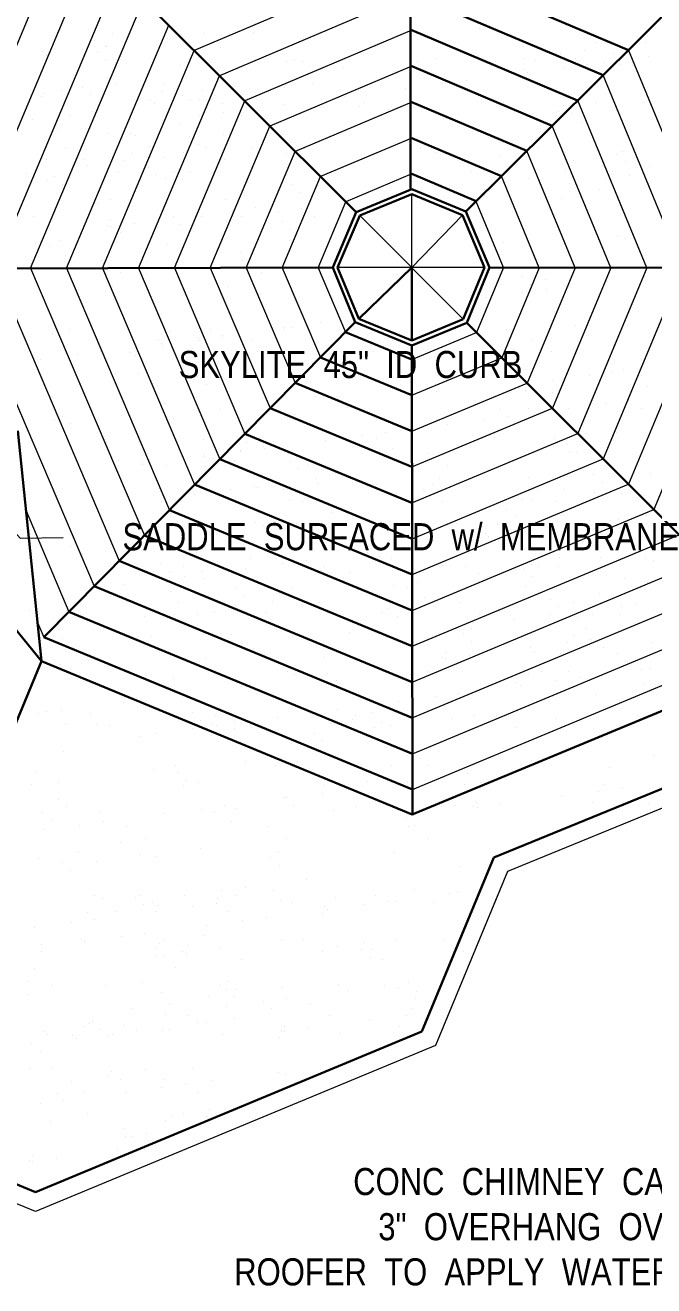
# Model space of a CAD drawing. Header units: inches. Extents: x 279 to 11006, y 233 to 7807.
# Drawn here: x 2462.4 to 2671.3, y 7112.1 to 7530.9 of the extents above; entities that cross this region are included whole.
import ezdxf

# ---------------------------------------------------------------- set-up
doc = ezdxf.new("R2010")
doc.units = ezdxf.units.IN
doc.header["$MEASUREMENT"] = 0
doc.linetypes.add('HIDDEN', pattern=[0.375, 0.25, -0.125])
for name, color, linetype, lineweight in [('GUTTER', 7, 'Continuous', 15), ('ROOF LINE', 7, 'Continuous', 30), ('ROOFLINE', 7, 'HIDDEN', 30)]:
    doc.layers.add(name, color=color, linetype=linetype, lineweight=lineweight)
doc.layers.add('ROOF_FRAMING_PLAN', color=3, linetype='Continuous')
doc.styles.add('ARCHENT', font='technical.ttf', dxfattribs={"height": 6})
doc.styles.add('ARCHENTLTD', font='technical.ttf', dxfattribs={"height": 0.1875})
doc.dimstyles.new('ARCHENTLTD', dxfattribs={"dimscale": 0.05, "dimtxt": 0.1875, "dimasz": 3, "dimexe": 9, "dimexo": 1, "dimgap": 2.5, "dimtad": 0, "dimdec": 1, "dimzin": 1, "dimdsep": 46, "dimlunit": 4, "dimtxsty": 'ARCHENTLTD', "dimblk": 'ARCHTICK', "dimcen": 6, "dimclrd": 256, "dimclre": 256, "dimclrt": 256, "dimaunit": 1, "dimadec": 0, "dimazin": 0, "dimtfac": 1, "dimtdec": 1, "dimtofl": 0, "dimtmove": 1, "dimatfit": 3, "dimldrblk": 'ARCHTICK', "dimfxl": 1, "dimfrac": 2, "dimtolj": 1, "dimtzin": 0, "dimlwd": 9, "dimlwe": 9, "dimarcsym": 0})

# ---------------------------------------------------------------- blocks, each defined once
blk = doc.blocks.new('_ArchTick')
at = {"color": 0, "linetype": 'ByBlock', "const_width": 0.15}
blk.add_lwpolyline([(-0.5, -0.5), (0.5, 0.5)], dxfattribs=at)

msp = doc.modelspace()

# ---------------------------------------------------------------- linework, layer by layer
at = {"layer": 'GUTTER'}
for p, q in [((2684.47, 7275.06), (2622.68, 7249.74)), ((2622.68, 7249.74), (2598.77, 7191.91)), ((2598.77, 7191.91), (2465.74, 7136.71)), ((2465.74, 7136.71), (2377.03, 7173.38))]:
    msp.add_line(p, q, dxfattribs=at)
at = {"layer": 'ROOF LINE', "color": 93}
for p, q in [((2590.42, 7476.61), (2590.41, 7632.03)), ((2572.36, 7468.8), (2462.35, 7578.55)), ((2590.81, 7553.18), (2662.82, 7522.66)), ((2608.83, 7468.97), (2696.52, 7556.17)), ((2590.81, 7541.23), (2654.4, 7514.28)), ((2590.81, 7529.28), (2645.97, 7505.91)), ((2590.81, 7517.34), (2637.55, 7497.53)), ((2590.81, 7505.39), (2629.12, 7489.15)), ((2590.81, 7493.44), (2620.7, 7480.78)), ((2590.81, 7481.5), (2612.27, 7472.4)), ((2564.57, 7450.36), (2416.37, 7450.06)), ((2740.35, 7450.15), (2616.69, 7450.37)), ((2572.06, 7432.23), (2468.51, 7327.6)), ((2609.12, 7432.08), (2719.51, 7321.78)), ((2590.82, 7419.86), (2568.82, 7428.96)), ((2590.81, 7424.48), (2591.06, 7268.43)), ((2590.84, 7407.95), (2560.46, 7420.51)), ((2590.86, 7396.04), (2552.1, 7412.07)), ((2590.86, 7396.04), (2552.1, 7412.07)), ((2590.88, 7384.13), (2543.74, 7403.62)), ((2590.9, 7372.22), (2535.38, 7395.17)), ((2590.92, 7360.31), (2527.03, 7386.73)), ((2590.94, 7348.4), (2518.67, 7378.28)), ((2590.95, 7336.49), (2510.31, 7369.83)), ((2590.97, 7324.57), (2501.95, 7361.39)), ((2590.99, 7312.66), (2493.59, 7352.94)), ((2591.01, 7300.75), (2485.23, 7344.49)), ((2591.03, 7288.84), (2476.87, 7336.04)), ((2591.05, 7276.93), (2468.51, 7327.6))]:
    msp.add_line(p, q, dxfattribs=at)
at = {"layer": 'ROOF LINE', "color": 93, "lineweight": 9}
for p, q in [((2428.32, 7450.09), (2476.48, 7564.46)), ((2440.26, 7450.11), (2484.88, 7556.07)), ((2590.81, 7553.18), (2518.5, 7522.53)), ((2452.21, 7450.13), (2493.29, 7547.69)), ((2590.81, 7541.23), (2526.91, 7514.15)), ((2464.15, 7450.16), (2501.69, 7539.3)), ((2476.1, 7450.18), (2510.1, 7530.92)), ((2590.81, 7529.28), (2535.31, 7505.76)), ((2692.75, 7450.24), (2662.87, 7522.7)), ((2488.04, 7450.2), (2518.5, 7522.53)), ((2590.81, 7517.34), (2543.71, 7497.38)), ((2499.99, 7450.23), (2526.91, 7514.15)), ((2680.84, 7450.26), (2654.43, 7514.31)), ((2511.94, 7450.25), (2535.31, 7505.76)), ((2590.81, 7505.39), (2552.12, 7488.99)), ((2668.94, 7450.28), (2645.99, 7505.92)), ((2523.88, 7450.27), (2543.71, 7497.38)), ((2590.81, 7493.44), (2560.52, 7480.61)), ((2657.03, 7450.3), (2637.55, 7497.53)), ((2535.83, 7450.3), (2552.12, 7488.99)), ((2645.12, 7450.32), (2629.11, 7489.14)), ((2590.81, 7481.5), (2568.93, 7472.22)), ((2547.77, 7450.32), (2560.52, 7480.61)), ((2633.22, 7450.34), (2620.67, 7480.75)), ((2559.72, 7450.35), (2568.93, 7472.22)), ((2621.31, 7450.36), (2612.24, 7472.36)), ((2440.26, 7450.11), (2485.23, 7344.49)), ((2452.21, 7450.13), (2493.59, 7352.94)), ((2464.15, 7450.16), (2501.95, 7361.39)), ((2476.1, 7450.18), (2510.31, 7369.83)), ((2488.04, 7450.2), (2518.67, 7378.28)), ((2499.99, 7450.23), (2527.03, 7386.73)), ((2511.94, 7450.25), (2535.38, 7395.17)), ((2523.88, 7450.27), (2543.74, 7403.62)), ((2535.83, 7450.3), (2552.1, 7412.07)), ((2547.77, 7450.32), (2560.46, 7420.51)), ((2559.72, 7450.35), (2568.82, 7428.96)), ((2621.31, 7450.36), (2612.35, 7428.85)), ((2633.22, 7450.34), (2620.77, 7420.44)), ((2645.12, 7450.32), (2629.18, 7412.03)), ((2657.03, 7450.3), (2637.6, 7403.63)), ((2668.94, 7450.28), (2646.01, 7395.22)), ((2680.84, 7450.26), (2654.43, 7386.81)), ((2692.75, 7450.24), (2662.84, 7378.4)), ((2704.66, 7450.22), (2671.25, 7369.99)), ((2590.82, 7419.86), (2612.35, 7428.85)), ((2590.84, 7407.95), (2620.77, 7420.44)), ((2590.86, 7396.04), (2629.18, 7412.03)), ((2590.88, 7384.13), (2637.6, 7403.63)), ((2590.9, 7372.22), (2646.01, 7395.22)), ((2590.92, 7360.31), (2654.43, 7386.81)), ((2590.94, 7348.4), (2662.84, 7378.4)), ((2462.62, 7369.52), (2476.87, 7336.04)), ((2590.95, 7336.49), (2671.25, 7369.99)), ((2590.97, 7324.57), (2679.67, 7361.59)), ((2590.99, 7312.66), (2688.08, 7353.18)), ((2591.01, 7300.75), (2696.5, 7344.77)), ((2591.03, 7288.84), (2704.91, 7336.36)), ((2466.42, 7332.5), (2468.51, 7327.6)), ((2591.05, 7276.93), (2713.33, 7327.95))]:
    msp.add_line(p, q, dxfattribs=at)
at = {"layer": 'ROOF LINE'}
for p, q in [((2572.36, 7468.8), (2590.81, 7476.43)), ((2573.59, 7467.68), (2590.81, 7474.81)), ((2590.81, 7476.43), (2608.83, 7468.97)), ((2590.81, 7474.81), (2607.68, 7467.83)), ((2564.57, 7450.36), (2572.41, 7468.75)), ((2608.82, 7468.97), (2616.69, 7450.37)), ((2566.2, 7450.36), (2573.59, 7467.68)), ((2607.68, 7467.83), (2615.06, 7450.37)), ((2572.06, 7432.23), (2564.58, 7450.36)), ((2573.21, 7433.39), (2566.2, 7450.36)), ((2615.06, 7450.37), (2607.97, 7433.23)), ((2616.69, 7450.37), (2609.12, 7432.08)), ((2590.81, 7424.48), (2572.07, 7432.24)), ((2590.81, 7426.11), (2573.21, 7433.39)), ((2607.97, 7433.23), (2590.81, 7426.11)), ((2609.12, 7432.08), (2590.81, 7424.48)), ((2467.75, 7319.61), (2459.89, 7396.09)), ((2419.16, 7379.19), (2467.75, 7319.61)), ((2590.94, 7268.63), (2719.42, 7321.91)), ((2416.8, 7196.42), (2467.75, 7319.61)), ((2590.94, 7268.67), (2467.75, 7319.61)), ((2685.88, 7282.12), (2618.09, 7254.35)), ((2618.09, 7254.35), (2594.18, 7196.5)), ((2594.18, 7196.5), (2465.74, 7143.21)), ((2465.74, 7143.21), (2377.02, 7179.88))]:
    msp.add_line(p, q, dxfattribs=at)
at = {"layer": 'ROOF LINE', "color": 4, "lineweight": 9}
for p, q in [((2590.87, 7450.37), (2590.86, 7474.81)), ((2607.68, 7467.83), (2590.87, 7450.37))]:
    msp.add_line(p, q, dxfattribs=at)
at = {"layer": 'ROOF LINE', "color": 5, "lineweight": 9}
for p, q in [((2607.97, 7433.23), (2573.59, 7467.68)), ((2615.06, 7450.37), (2566.2, 7450.37))]:
    msp.add_line(p, q, dxfattribs=at)
at = {"layer": 'ROOF LINE', "color": 5}
for p, q in [((2590.87, 7450.37), (2573.21, 7433.39)), ((2590.81, 7426.11), (2590.87, 7450.37))]:
    msp.add_line(p, q, dxfattribs=at)
at = {"layer": 'ROOFLINE', "color": 7, "linetype": 'Continuous', "lineweight": 25, "ltscale": 100}
for p, q in [((2491.49, 7528.33), (2491.49, 7528.33)), ((2521.94, 7528.26), (2521.94, 7528.26)), ((2538.2, 7528.42), (2538.2, 7528.42)), ((2613.19, 7529.9), (2613.19, 7529.9)), ((2472.1, 7525.31), (2472.1, 7525.31)), ((2481.56, 7522.94), (2481.56, 7522.94)), ((2485.4, 7525.95), (2485.4, 7525.95)), ((2488.89, 7523.78), (2488.89, 7523.78)), ((2489.37, 7523.97), (2489.37, 7523.97)), ((2509.74, 7526.65), (2509.74, 7526.65)), ((2512.62, 7526.77), (2512.62, 7526.77)), ((2527.26, 7523.6), (2527.26, 7523.6)), ((2652.2, 7525.03), (2652.2, 7525.03)), ((2668.59, 7525.17), (2668.59, 7525.17)), ((2468.21, 7522.33), (2468.21, 7522.33)), ((2469.36, 7521.33), (2469.36, 7521.33)), ((2486.33, 7521.98), (2486.33, 7521.98)), ((2489.09, 7519.45), (2489.09, 7519.45)), ((2549.11, 7518.94), (2549.11, 7518.94)), ((2551.89, 7519.67), (2551.89, 7519.67)), ((2554.38, 7518.89), (2554.38, 7518.89)), ((2565.33, 7519.26), (2565.33, 7519.26)), ((2592.75, 7518.7), (2592.75, 7518.7)), ((2598.6, 7519.75), (2598.6, 7519.75)), ((2628.21, 7519.85), (2628.21, 7519.85)), ((2632.02, 7519.21), (2632.02, 7519.21)), ((2640.4, 7521.46), (2640.4, 7521.46)), ((2645.32, 7519.84), (2645.32, 7519.84)), ((2648.21, 7522.48), (2648.21, 7522.48)), ((2654.68, 7518.53), (2654.68, 7518.53)), ((2657.78, 7521.51), (2657.78, 7521.51)), ((2669.66, 7520.54), (2669.66, 7520.54)), ((2513.87, 7517.42), (2513.87, 7517.42)), ((2568.1, 7516.73), (2568.1, 7516.73)), ((2617.39, 7517.39), (2617.39, 7517.39)), ((2619.32, 7516.45), (2619.32, 7516.45)), ((2628.12, 7516.22), (2628.12, 7516.22)), ((2629.28, 7515.23), (2629.28, 7515.23)), ((2641.47, 7516.83), (2641.47, 7516.83)), ((2649.28, 7517.86), (2649.28, 7517.86)), ((2659.84, 7517.92), (2659.84, 7517.92)), ((2664.1, 7517.48), (2664.1, 7517.48)), ((2481.26, 7510.37), (2481.26, 7510.37)), ((2492.39, 7511.25), (2492.39, 7511.25)), ((2508.17, 7511.44), (2508.17, 7511.44)), ((2548.43, 7510.22), (2548.43, 7510.22)), ((2557.75, 7511.7), (2557.75, 7511.7)), ((2601.1, 7511.52), (2601.1, 7511.52)), ((2608.9, 7512.54), (2608.9, 7512.54)), ((2467.79, 7507.33), (2467.79, 7507.33)), ((2468.66, 7508.26), (2468.66, 7508.26)), ((2474.51, 7509.31), (2474.51, 7509.31)), ((2484.02, 7507.83), (2484.02, 7507.83)), ((2507.92, 7508.76), (2507.92, 7508.76)), ((2514.5, 7507.41), (2514.5, 7507.41)), ((2517.38, 7506.39), (2517.38, 7506.39)), ((2520.24, 7506.1), (2520.24, 7506.1)), ((2521.22, 7509.39), (2521.22, 7509.39)), ((2525.18, 7507.41), (2525.18, 7507.41)), ((2545.56, 7510.1), (2545.56, 7510.1)), ((2560.72, 7506.2), (2560.72, 7506.2)), ((2568.53, 7507.23), (2568.53, 7507.23)), ((2588.9, 7509.91), (2588.9, 7509.91)), ((2484.81, 7502.1), (2484.81, 7502.1)), ((2504.02, 7505.77), (2504.02, 7505.77)), ((2505.18, 7504.78), (2505.18, 7504.78)), ((2523.01, 7503.56), (2523.01, 7503.56)), ((2527.95, 7505.07), (2527.95, 7505.07)), ((2528.15, 7501.91), (2528.15, 7501.91)), ((2534.15, 7503.36), (2534.15, 7503.36)), ((2548.53, 7504.59), (2548.53, 7504.59)), ((2573.42, 7503.86), (2573.42, 7503.86)), ((2574.66, 7505.16), (2574.66, 7505.16)), ((2583.03, 7503.05), (2583.03, 7503.05)), ((2613.93, 7505.32), (2613.93, 7505.32)), ((2621.38, 7505.25), (2621.38, 7505.25)), ((2639.61, 7502.39), (2639.61, 7502.39)), ((2641.17, 7504.26), (2641.17, 7504.26)), ((2652.3, 7505.14), (2652.3, 7505.14)), ((2668.09, 7505.33), (2668.09, 7505.33)), ((2464.8, 7499.46), (2464.8, 7499.46)), ((2477, 7501.07), (2477, 7501.07)), ((2508.15, 7499.28), (2508.15, 7499.28)), ((2513.56, 7497.87), (2513.56, 7497.87)), ((2520.34, 7500.88), (2520.34, 7500.88)), ((2534.28, 7501.05), (2534.28, 7501.05)), ((2580.99, 7501.13), (2580.99, 7501.13)), ((2627.7, 7501.22), (2627.7, 7501.22)), ((2628.88, 7500.62), (2628.88, 7500.62)), ((2643.94, 7501.73), (2643.94, 7501.73)), ((2647.12, 7498.45), (2647.12, 7498.45)), ((2473.05, 7496.41), (2473.05, 7496.41)), ((2489.83, 7494.88), (2489.83, 7494.88)), ((2497.28, 7494.8), (2497.28, 7494.8)), ((2498.95, 7494.15), (2498.95, 7494.15)), ((2517.07, 7493.81), (2517.07, 7493.81)), ((2528.2, 7494.7), (2528.2, 7494.7)), ((2543.99, 7494.89), (2543.99, 7494.89)), ((2475.66, 7490.3), (2475.66, 7490.3)), ((2503.6, 7490.77), (2503.6, 7490.77)), ((2519.84, 7491.28), (2519.84, 7491.28)), ((2522.38, 7490.39), (2522.38, 7490.39)), ((2537.94, 7489.88), (2537.94, 7489.88)), ((2550.32, 7490.86), (2550.32, 7490.86)), ((2555.33, 7489.98), (2555.33, 7489.98)), ((2593.7, 7489.8), (2593.7, 7489.8)), ((2596.08, 7491.09), (2596.08, 7491.09)), ((2632.96, 7490.3), (2632.96, 7490.3)), ((2469.38, 7486.44), (2469.38, 7486.44)), ((2481.99, 7486.27), (2481.99, 7486.27)), ((2495.39, 7485.92), (2495.39, 7485.92)), ((2497.52, 7488.39), (2497.52, 7488.39)), ((2503.2, 7486.95), (2503.2, 7486.95)), ((2508.64, 7486.94), (2508.64, 7486.94)), ((2514.82, 7488.52), (2514.82, 7488.52)), ((2528.7, 7486.36), (2528.7, 7486.36)), ((2549.16, 7488.4), (2549.16, 7488.4)), ((2598.84, 7488.56), (2598.84, 7488.56)), ((2620.27, 7487.55), (2620.27, 7487.55)), ((2641.93, 7488.66), (2641.93, 7488.66)), ((2644.7, 7486.13), (2644.7, 7486.13)), ((2658.87, 7488.05), (2658.87, 7488.05)), ((2660.78, 7489.01), (2660.78, 7489.01)), ((2662.04, 7485.47), (2662.04, 7485.47)), ((2462.82, 7481.64), (2462.82, 7481.64)), ((2483.2, 7484.32), (2483.2, 7484.32)), ((2493.33, 7482.35), (2493.33, 7482.35)), ((2503.29, 7483.7), (2503.29, 7483.7)), ((2506.05, 7481.17), (2506.05, 7481.17)), ((2512, 7482.2), (2512, 7482.2)), ((2517.3, 7482.02), (2517.3, 7482.02)), ((2549.38, 7481.32), (2549.38, 7481.32)), ((2564.01, 7482.11), (2564.01, 7482.11)), ((2610.72, 7482.19), (2610.72, 7482.19)), ((2623.18, 7483.86), (2623.18, 7483.86)), ((2642.04, 7482.83), (2642.04, 7482.83)), ((2654.23, 7484.44), (2654.23, 7484.44)), ((2657.43, 7482.28), (2657.43, 7482.28)), ((2663.11, 7480.84), (2663.11, 7480.84)), ((2669.89, 7483.95), (2669.89, 7483.95)), ((2469.6, 7479.35), (2469.6, 7479.35)), ((2471.98, 7480.65), (2471.98, 7480.65)), ((2474.75, 7478.11), (2474.75, 7478.11)), ((2508.87, 7479.86), (2508.87, 7479.86)), ((2514.77, 7479.66), (2514.77, 7479.66)), ((2534.77, 7477.6), (2534.77, 7477.6)), ((2550.99, 7477.93), (2550.99, 7477.93)), ((2621.67, 7480.15), (2621.67, 7480.15)), ((2629.51, 7479.83), (2629.51, 7479.83)), ((2643.11, 7478.21), (2643.11, 7478.21)), ((2655.3, 7479.82), (2655.3, 7479.82)), ((2490.56, 7473.06), (2490.56, 7473.06)), ((2528.93, 7472.88), (2528.93, 7472.88)), ((2535.1, 7474.46), (2535.1, 7474.46)), ((2553.75, 7475.39), (2553.75, 7475.39)), ((2574.36, 7474.96), (2574.36, 7474.96)), ((2613.77, 7474.88), (2613.77, 7474.88)), ((2614.88, 7476.42), (2614.88, 7476.42)), ((2614.93, 7474.5), (2614.93, 7474.5)), ((2622.74, 7475.53), (2622.74, 7475.53)), ((2640.55, 7473.49), (2640.55, 7473.49)), ((2653.25, 7476.24), (2653.25, 7476.24)), ((2659.63, 7472.45), (2659.63, 7472.45)), ((2486.62, 7471.75), (2486.62, 7471.75)), ((2531.21, 7469.37), (2531.21, 7469.37)), ((2533.34, 7471.83), (2533.34, 7471.83)), ((2539.01, 7470.4), (2539.01, 7470.4)), ((2546.54, 7469.1), (2546.54, 7469.1)), ((2554.34, 7470.13), (2554.34, 7470.13)), ((2465.01, 7467.25), (2465.01, 7467.25)), ((2489.68, 7464.43), (2489.68, 7464.43)), ((2490.78, 7465.98), (2490.78, 7465.98)), ((2498.64, 7465.08), (2498.64, 7465.08)), ((2511.72, 7467.33), (2511.72, 7467.33)), ((2513.97, 7464.81), (2513.97, 7464.81)), ((2519.01, 7467.76), (2519.01, 7467.76)), ((2520.98, 7467.49), (2520.98, 7467.49)), ((2529.15, 7465.79), (2529.15, 7465.79)), ((2534.34, 7467.49), (2534.34, 7467.49)), ((2547.82, 7465.64), (2547.82, 7465.64)), ((2558.43, 7467.42), (2558.43, 7467.42)), ((2490.83, 7464.05), (2490.83, 7464.05)), ((2493.97, 7462.18), (2493.97, 7462.18)), ((2506.16, 7463.78), (2506.16, 7463.78)), ((2550.58, 7463.11), (2550.58, 7463.11)), ((2659.24, 7460.89), (2659.24, 7460.89)), ((2661.73, 7460.11), (2661.73, 7460.11)), ((2465.78, 7458.46), (2465.78, 7458.46)), ((2470.33, 7457.54), (2470.33, 7457.54)), ((2473.59, 7459.49), (2473.59, 7459.49)), ((2509.59, 7458.04), (2509.59, 7458.04)), ((2550.1, 7459.5), (2550.1, 7459.5)), ((2621.22, 7458.65), (2621.22, 7458.65)), ((2475.89, 7454.32), (2475.89, 7454.32)), ((2487.78, 7452.74), (2487.78, 7452.74)), ((2534.03, 7455.53), (2534.03, 7455.53)), ((2534.49, 7452.83), (2534.49, 7452.83)), ((2536.8, 7453), (2536.8, 7453)), ((2494.1, 7448.71), (2494.1, 7448.71)), ((2540.82, 7448.8), (2540.82, 7448.8)), ((2627.59, 7447.32), (2627.59, 7447.32)), ((2668.07, 7447.42), (2668.07, 7447.42)), ((2491.5, 7444.16), (2491.5, 7444.16)), ((2529.87, 7443.98), (2529.87, 7443.98)), ((2630.35, 7444.79), (2630.35, 7444.79)), ((2635.3, 7446.3), (2635.3, 7446.3)), ((2635.5, 7443.14), (2635.5, 7443.14)), ((2641.5, 7444.59), (2641.5, 7444.59)), ((2655.87, 7445.82), (2655.87, 7445.82)), ((2488.94, 7442.36), (2488.94, 7442.36)), ((2491.71, 7439.83), (2491.71, 7439.83)), ((2551.73, 7439.32), (2551.73, 7439.32)), ((2615.49, 7440.5), (2615.49, 7440.5)), ((2627.69, 7442.11), (2627.69, 7442.11)), ((2641.62, 7442.27), (2641.62, 7442.27)), ((2551.05, 7430.6), (2551.05, 7430.6)), ((2560.37, 7432.08), (2560.37, 7432.08)), ((2645.28, 7431.11), (2645.28, 7431.11)), ((2662.67, 7431.21), (2662.67, 7431.21)), ((2471.27, 7428.64), (2471.27, 7428.64)), ((2477.12, 7429.69), (2477.12, 7429.69)), ((2510.54, 7429.14), (2510.54, 7429.14)), ((2519.99, 7426.77), (2519.99, 7426.77)), ((2523.83, 7429.77), (2523.83, 7429.77)), ((2527.8, 7427.79), (2527.8, 7427.79)), ((2528.04, 7427.2), (2528.04, 7427.2)), ((2548.17, 7430.48), (2548.17, 7430.48)), ((2548.41, 7429.88), (2548.41, 7429.88)), ((2622.16, 7429.75), (2622.16, 7429.75)), ((2631.03, 7426.39), (2631.03, 7426.39)), ((2487.42, 7422.48), (2487.42, 7422.48)), ((2506.64, 7426.15), (2506.64, 7426.15)), ((2507.8, 7425.16), (2507.8, 7425.16)), ((2508.03, 7424.56), (2508.03, 7424.56)), ((2520.23, 7426.17), (2520.23, 7426.17)), ((2537.6, 7426.22), (2537.6, 7426.22)), ((2539.66, 7422.63), (2539.66, 7422.63)), ((2543.93, 7422.19), (2543.93, 7422.19)), ((2578.03, 7422.45), (2578.03, 7422.45)), ((2584.31, 7426.31), (2584.31, 7426.31)), ((2590.64, 7422.28), (2590.64, 7422.28)), ((2617.3, 7422.95), (2617.3, 7422.95)), ((2624.64, 7423.25), (2624.64, 7423.25)), ((2637.35, 7422.37), (2637.35, 7422.37)), ((2657.81, 7424.41), (2657.81, 7424.41)), ((2467.42, 7419.84), (2467.42, 7419.84)), ((2479.61, 7421.45), (2479.61, 7421.45)), ((2497.22, 7422.11), (2497.22, 7422.11)), ((2499.15, 7421.17), (2499.15, 7421.17)), ((2553.8, 7418.5), (2553.8, 7418.5)), ((2611.94, 7419.71), (2611.94, 7419.71)), ((2658.33, 7419.15), (2658.33, 7419.15)), ((2492.45, 7415.26), (2492.45, 7415.26)), ((2499.89, 7415.18), (2499.89, 7415.18)), ((2519.69, 7414.19), (2519.69, 7414.19)), ((2530.82, 7415.08), (2530.82, 7415.08)), ((2546.61, 7415.27), (2546.61, 7415.27)), ((2614.71, 7417.17), (2614.71, 7417.17)), ((2642.44, 7415.68), (2642.44, 7415.68)), ((2649.78, 7414.39), (2649.78, 7414.39)), ((2657.59, 7415.41), (2657.59, 7415.41)), ((2661.1, 7416.62), (2661.1, 7416.62)), ((2667.16, 7414.44), (2667.16, 7414.44)), ((2506.22, 7411.15), (2506.22, 7411.15)), ((2522.45, 7411.66), (2522.45, 7411.66)), ((2552.93, 7411.24), (2552.93, 7411.24)), ((2626.77, 7410.32), (2626.77, 7410.32)), ((2637.59, 7412.78), (2637.59, 7412.78)), ((2669.21, 7410.85), (2669.21, 7410.85)), ((2519.43, 7407.1), (2519.43, 7407.1)), ((2558.69, 7407.61), (2558.69, 7407.61)), ((2566.85, 7406.54), (2566.85, 7406.54)), ((2599.21, 7409.07), (2599.21, 7409.07)), ((2628.7, 7409.38), (2628.7, 7409.38)), ((2637.58, 7408.88), (2637.58, 7408.88)), ((2663, 7406.13), (2663, 7406.13)), ((2508.71, 7405.33), (2508.71, 7405.33)), ((2526.95, 7403.17), (2526.95, 7403.17)), ((2552, 7401.7), (2552, 7401.7)), ((2569.61, 7404.01), (2569.61, 7404.01)), ((2573.66, 7403.25), (2573.66, 7403.25)), ((2620.37, 7403.34), (2620.37, 7403.34)), ((2629.64, 7403.49), (2629.64, 7403.49)), ((2642.99, 7403.5), (2642.99, 7403.5)), ((2655.19, 7405.1), (2655.19, 7405.1)), ((2667.08, 7403.43), (2667.08, 7403.43)), ((2472.22, 7399.73), (2472.22, 7399.73)), ((2474.6, 7401.03), (2474.6, 7401.03)), ((2477.36, 7398.49), (2477.36, 7398.49)), ((2511.48, 7400.24), (2511.48, 7400.24)), ((2537.38, 7397.98), (2537.38, 7397.98)), ((2602.62, 7398.18), (2602.62, 7398.18)), ((2614.81, 7399.79), (2614.81, 7399.79)), ((2622.62, 7400.81), (2622.62, 7400.81)), ((2521.76, 7393.37), (2521.76, 7393.37)), ((2540.61, 7393.73), (2540.61, 7393.73)), ((2562.24, 7392.86), (2562.24, 7392.86)), ((2574.44, 7394.47), (2574.44, 7394.47)), ((2578.98, 7393.54), (2578.98, 7393.54)), ((2582.24, 7395.5), (2582.24, 7395.5)), ((2618.24, 7394.05), (2618.24, 7394.05)), ((2638.26, 7393.55), (2638.26, 7393.55)), ((2648.98, 7395.32), (2648.98, 7395.32)), ((2658.76, 7395.51), (2658.76, 7395.51)), ((2489.24, 7392.13), (2489.24, 7392.13)), ((2500.09, 7392.26), (2500.09, 7392.26)), ((2524.52, 7390.84), (2524.52, 7390.84)), ((2533.82, 7389.75), (2533.82, 7389.75)), ((2534.06, 7389.15), (2534.06, 7389.15)), ((2535.95, 7392.21), (2535.95, 7392.21)), ((2541.63, 7390.78), (2541.63, 7390.78)), ((2541.87, 7390.18), (2541.87, 7390.18)), ((2584.54, 7390.33), (2584.54, 7390.33)), ((2596.43, 7388.75), (2596.43, 7388.75)), ((2642.69, 7391.54), (2642.69, 7391.54)), ((2643.14, 7388.83), (2643.14, 7388.83)), ((2645.45, 7389), (2645.45, 7389)), ((2656.5, 7391.38), (2656.5, 7391.38)), ((2492.29, 7384.81), (2492.29, 7384.81)), ((2493.39, 7386.36), (2493.39, 7386.36)), ((2501.25, 7385.46), (2501.25, 7385.46)), ((2501.49, 7384.86), (2501.49, 7384.86)), ((2503.01, 7388.57), (2503.01, 7388.57)), ((2509.33, 7384.54), (2509.33, 7384.54)), ((2521.63, 7388.14), (2521.63, 7388.14)), ((2521.86, 7387.55), (2521.86, 7387.55)), ((2531.77, 7386.17), (2531.77, 7386.17)), ((2549.72, 7388.66), (2549.72, 7388.66)), ((2550.43, 7386.02), (2550.43, 7386.02)), ((2556.04, 7384.63), (2556.04, 7384.63)), ((2602.76, 7384.72), (2602.76, 7384.72)), ((2649.47, 7384.8), (2649.47, 7384.8)), ((2493.45, 7384.43), (2493.45, 7384.43)), ((2553.2, 7383.49), (2553.2, 7383.49)), ((2629.65, 7380.48), (2629.65, 7380.48)), ((2651.31, 7381.59), (2651.31, 7381.59)), ((2670.16, 7381.94), (2670.16, 7381.94)), ((2472.09, 7376.15), (2472.09, 7376.15)), ((2520.38, 7378.2), (2520.38, 7378.2)), ((2530.68, 7376.57), (2530.68, 7376.57)), ((2538.49, 7377.6), (2538.49, 7377.6)), ((2539.45, 7377.16), (2539.45, 7377.16)), ((2548.06, 7376.62), (2548.06, 7376.62)), ((2558.86, 7380.28), (2558.86, 7380.28)), ((2559.64, 7378.7), (2559.64, 7378.7)), ((2594.77, 7376.71), (2594.77, 7376.71)), ((2597.59, 7378.37), (2597.59, 7378.37)), ((2600.15, 7380.16), (2600.15, 7380.16)), ((2632.56, 7376.79), (2632.56, 7376.79)), ((2638.53, 7379.98), (2638.53, 7379.98)), ((2641.48, 7376.8), (2641.48, 7376.8)), ((2654.08, 7379.06), (2654.08, 7379.06)), ((2663.61, 7377.37), (2663.61, 7377.37)), ((2507.67, 7372.51), (2507.67, 7372.51)), ((2518.49, 7374.96), (2518.49, 7374.96)), ((2550.11, 7373.03), (2550.11, 7373.03)), ((2554.38, 7372.59), (2554.38, 7372.59)), ((2588.48, 7372.85), (2588.48, 7372.85)), ((2600.36, 7375.84), (2600.36, 7375.84)), ((2601.09, 7372.68), (2601.09, 7372.68)), ((2627.75, 7373.35), (2627.75, 7373.35)), ((2631.04, 7373.08), (2631.04, 7373.08)), ((2638.89, 7372.76), (2638.89, 7372.76)), ((2647.8, 7372.77), (2647.8, 7372.77)), ((2651.42, 7375.76), (2651.42, 7375.76)), ((2660.38, 7375.32), (2660.38, 7375.32)), ((2668.26, 7374.81), (2668.26, 7374.81)), ((2509.6, 7371.57), (2509.6, 7371.57)), ((2564.25, 7368.9), (2564.25, 7368.9)), ((2622.39, 7370.11), (2622.39, 7370.11)), ((2669.02, 7368.09), (2669.02, 7368.09)), ((2539.06, 7365.61), (2539.06, 7365.61)), ((2541.55, 7364.82), (2541.55, 7364.82)), ((2552.5, 7365.2), (2552.5, 7365.2)), ((2579.92, 7364.64), (2579.92, 7364.64)), ((2585.77, 7365.69), (2585.77, 7365.69)), ((2619.19, 7365.14), (2619.19, 7365.14)), ((2625.16, 7367.57), (2625.16, 7367.57)), ((2632.49, 7365.78), (2632.49, 7365.78)), ((2636.45, 7363.8), (2636.45, 7363.8)), ((2649.93, 7366.42), (2649.93, 7366.42)), ((2656.82, 7366.48), (2656.82, 7366.48)), ((2659.7, 7366.6), (2659.7, 7366.6)), ((2669.01, 7365.38), (2669.01, 7365.38)), ((2501.04, 7363.36), (2501.04, 7363.36)), ((2555.27, 7362.67), (2555.27, 7362.67)), ((2609.66, 7359.47), (2609.66, 7359.47)), ((2615.29, 7362.16), (2615.29, 7362.16)), ((2616.45, 7361.16), (2616.45, 7361.16)), ((2628.64, 7362.77), (2628.64, 7362.77)), ((2469.47, 7356.84), (2469.47, 7356.84)), ((2477.28, 7357.87), (2477.28, 7357.87)), ((2481.36, 7355.17), (2481.36, 7355.17)), ((2519.16, 7355.73), (2519.16, 7355.73)), ((2529.88, 7357.5), (2529.88, 7357.5)), ((2569.15, 7358.01), (2569.15, 7358.01)), ((2576.07, 7355.85), (2576.07, 7355.85)), ((2577.3, 7356.94), (2577.3, 7356.94)), ((2588.27, 7357.45), (2588.27, 7357.45)), ((2596.07, 7358.48), (2596.07, 7358.48)), ((2648.03, 7359.29), (2648.03, 7359.29)), ((2665.64, 7355.5), (2665.64, 7355.5)), ((2507.41, 7352.03), (2507.41, 7352.03)), ((2515.12, 7351.01), (2515.12, 7351.01)), ((2537.4, 7353.57), (2537.4, 7353.57)), ((2547.89, 7352.14), (2547.89, 7352.14)), ((2555.7, 7353.16), (2555.7, 7353.16)), ((2561.83, 7351.1), (2561.83, 7351.1)), ((2580.07, 7354.41), (2580.07, 7354.41)), ((2584.11, 7353.65), (2584.11, 7353.65)), ((2601.1, 7351.26), (2601.1, 7351.26)), ((2608.55, 7351.19), (2608.55, 7351.19)), ((2630.59, 7351.58), (2630.59, 7351.58)), ((2630.82, 7353.74), (2630.82, 7353.74)), ((2633.07, 7351.22), (2633.07, 7351.22)), ((2639.47, 7351.08), (2639.47, 7351.08)), ((2640.09, 7353.89), (2640.09, 7353.89)), ((2653.45, 7353.9), (2653.45, 7353.9)), ((2655.26, 7351.27), (2655.26, 7351.27)), ((2668.62, 7353.82), (2668.62, 7353.82)), ((2671.11, 7353.04), (2671.11, 7353.04)), ((2473.04, 7347.25), (2473.04, 7347.25)), ((2507.51, 7346.82), (2507.51, 7346.82)), ((2510.18, 7349.5), (2510.18, 7349.5)), ((2515.32, 7347.85), (2515.32, 7347.85)), ((2521.32, 7349.3), (2521.32, 7349.3)), ((2521.45, 7346.98), (2521.45, 7346.98)), ((2535.7, 7350.53), (2535.7, 7350.53)), ((2560.59, 7349.8), (2560.59, 7349.8)), ((2568.16, 7347.07), (2568.16, 7347.07)), ((2570.2, 7348.99), (2570.2, 7348.99)), ((2613.07, 7348.58), (2613.07, 7348.58)), ((2614.87, 7347.16), (2614.87, 7347.16)), ((2625.26, 7350.19), (2625.26, 7350.19)), ((2628.34, 7350.2), (2628.34, 7350.2)), ((2631.1, 7347.66), (2631.1, 7347.66)), ((2661.58, 7347.24), (2661.58, 7347.24)), ((2495.32, 7345.21), (2495.32, 7345.21)), ((2510.55, 7342.67), (2510.55, 7342.67)), ((2532.21, 7343.77), (2532.21, 7343.77)), ((2551.06, 7344.13), (2551.06, 7344.13)), ((2572.69, 7343.26), (2572.69, 7343.26)), ((2584.89, 7344.87), (2584.89, 7344.87)), ((2589.43, 7343.94), (2589.43, 7343.94)), ((2592.7, 7345.9), (2592.7, 7345.9)), ((2628.69, 7344.45), (2628.69, 7344.45)), ((2669.21, 7345.91), (2669.21, 7345.91)), ((2513.46, 7338.97), (2513.46, 7338.97)), ((2534.97, 7341.24), (2534.97, 7341.24)), ((2544.51, 7339.55), (2544.51, 7339.55)), ((2552.32, 7340.58), (2552.32, 7340.58)), ((2560.17, 7339.06), (2560.17, 7339.06)), ((2595, 7340.73), (2595, 7340.73)), ((2606.88, 7339.15), (2606.88, 7339.15)), ((2636.97, 7340.25), (2636.97, 7340.25)), ((2644.68, 7339.23), (2644.68, 7339.23)), ((2653.14, 7341.94), (2653.14, 7341.94)), ((2653.6, 7339.23), (2653.6, 7339.23)), ((2655.9, 7339.4), (2655.9, 7339.4)), ((2665.25, 7338.75), (2665.25, 7338.75)), ((2463.75, 7336.54), (2463.75, 7336.54)), ((2501.99, 7334.46), (2501.99, 7334.46)), ((2511.94, 7335.26), (2511.94, 7335.26)), ((2519.78, 7334.95), (2519.78, 7334.95)), ((2525.11, 7335.82), (2525.11, 7335.82)), ((2532.32, 7337.95), (2532.32, 7337.95)), ((2542.5, 7335.92), (2542.5, 7335.92)), ((2566.5, 7335.03), (2566.5, 7335.03)), ((2580.87, 7335.74), (2580.87, 7335.74)), ((2583.25, 7337.03), (2583.25, 7337.03)), ((2586.01, 7334.5), (2586.01, 7334.5)), ((2613.21, 7335.12), (2613.21, 7335.12)), ((2620.13, 7336.24), (2620.13, 7336.24)), ((2637.07, 7335.04), (2637.07, 7335.04)), ((2639.73, 7337.72), (2639.73, 7337.72)), ((2644.88, 7336.07), (2644.88, 7336.07)), ((2650.88, 7337.52), (2650.88, 7337.52)), ((2651, 7335.2), (2651, 7335.2)), ((2659.92, 7335.2), (2659.92, 7335.2)), ((2660.65, 7337.7), (2660.65, 7337.7)), ((2610.61, 7330.57), (2610.61, 7330.57)), ((2624.87, 7333.43), (2624.87, 7333.43)), ((2646.04, 7333.98), (2646.04, 7333.98)), ((2648.98, 7330.38), (2648.98, 7330.38)), ((2474.66, 7327.06), (2474.66, 7327.06)), ((2504.47, 7327.96), (2504.47, 7327.96)), ((2530.83, 7328.6), (2530.83, 7328.6)), ((2549.9, 7327.56), (2549.9, 7327.56)), ((2551.18, 7328.04), (2551.18, 7328.04)), ((2570.09, 7329.1), (2570.09, 7329.1)), ((2597.89, 7328.13), (2597.89, 7328.13)), ((2608.05, 7328.77), (2608.05, 7328.77)), ((2610.81, 7326.24), (2610.81, 7326.24)), ((2644.6, 7328.22), (2644.6, 7328.22)), ((2650.28, 7326.78), (2650.28, 7326.78)), ((2538.16, 7323.86), (2538.16, 7323.86)), ((2602.05, 7322.36), (2602.05, 7322.36)), ((2630.28, 7324.15), (2630.28, 7324.15)), ((2631.54, 7322.68), (2631.54, 7322.68)), ((2640.42, 7322.18), (2640.42, 7322.18)), ((2642.47, 7325.75), (2642.47, 7325.75)), ((2654.66, 7324.04), (2654.66, 7324.04)), ((2659.09, 7322.03), (2659.09, 7322.03)), ((2670.83, 7325.72), (2670.83, 7325.72)), ((2471.11, 7318.22), (2471.11, 7318.22)), ((2473.98, 7318.34), (2473.98, 7318.34)), ((2483.3, 7319.83), (2483.3, 7319.83)), ((2522.27, 7320.4), (2522.27, 7320.4)), ((2540.92, 7321.33), (2540.92, 7321.33)), ((2561.53, 7320.9), (2561.53, 7320.9)), ((2600.94, 7320.82), (2600.94, 7320.82)), ((2602.1, 7320.44), (2602.1, 7320.44)), ((2609.91, 7321.47), (2609.91, 7321.47)), ((2661.85, 7319.49), (2661.85, 7319.49)), ((2511.49, 7313.76), (2511.49, 7313.76)), ((2549.51, 7316.01), (2549.51, 7316.01)), ((2552, 7315.22), (2552, 7315.22)), ((2562.96, 7315.6), (2562.96, 7315.6)), ((2590.38, 7315.04), (2590.38, 7315.04)), ((2596.23, 7316.09), (2596.23, 7316.09)), ((2629.64, 7315.54), (2629.64, 7315.54)), ((2634.02, 7316.18), (2634.02, 7316.18)), ((2642.94, 7316.18), (2642.94, 7316.18)), ((2646.9, 7314.2), (2646.9, 7314.2)), ((2667.28, 7316.88), (2667.28, 7316.88)), ((2670.15, 7317.01), (2670.15, 7317.01)), ((2565.72, 7313.07), (2565.72, 7313.07)), ((2625.74, 7312.56), (2625.74, 7312.56)), ((2626.9, 7311.57), (2626.9, 7311.57)), ((2639.1, 7313.17), (2639.1, 7313.17)), ((2667.71, 7312.08), (2667.71, 7312.08)), ((2670.48, 7309.55), (2670.48, 7309.55)), ((2494.86, 7305.88), (2494.86, 7305.88)), ((2586.52, 7306.25), (2586.52, 7306.25)), ((2598.72, 7307.85), (2598.72, 7307.85)), ((2606.53, 7308.88), (2606.53, 7308.88)), ((2651.82, 7308.61), (2651.82, 7308.61)), ((2466.67, 7302.17), (2466.67, 7302.17)), ((2469.54, 7303.01), (2469.54, 7303.01)), ((2474.48, 7303.2), (2474.48, 7303.2)), ((2484.05, 7302.22), (2484.05, 7302.22)), ((2517.86, 7302.44), (2517.86, 7302.44)), ((2525.57, 7301.41), (2525.57, 7301.41)), ((2530.76, 7302.31), (2530.76, 7302.31)), ((2546.15, 7300.93), (2546.15, 7300.93)), ((2558.34, 7302.54), (2558.34, 7302.54)), ((2566.15, 7303.57), (2566.15, 7303.57)), ((2572.29, 7301.5), (2572.29, 7301.5)), ((2577.47, 7302.39), (2577.47, 7302.39)), ((2611.55, 7301.66), (2611.55, 7301.66)), ((2619, 7301.59), (2619, 7301.59)), ((2649.92, 7301.48), (2649.92, 7301.48)), ((2665.71, 7301.67), (2665.71, 7301.67)), ((2475.87, 7298.98), (2475.87, 7298.98)), ((2486.11, 7298.63), (2486.11, 7298.63)), ((2490.37, 7298.19), (2490.37, 7298.19)), ((2517.97, 7297.22), (2517.97, 7297.22)), ((2520.63, 7299.9), (2520.63, 7299.9)), ((2524.48, 7298.44), (2524.48, 7298.44)), ((2525.77, 7298.25), (2525.77, 7298.25)), ((2531.77, 7299.7), (2531.77, 7299.7)), ((2531.9, 7297.38), (2531.9, 7297.38)), ((2537.09, 7298.28), (2537.09, 7298.28)), ((2563.74, 7298.95), (2563.74, 7298.95)), ((2571.04, 7300.2), (2571.04, 7300.2)), ((2578.61, 7297.47), (2578.61, 7297.47)), ((2580.65, 7299.39), (2580.65, 7299.39)), ((2583.8, 7298.36), (2583.8, 7298.36)), ((2604.26, 7300.41), (2604.26, 7300.41)), ((2625.32, 7297.56), (2625.32, 7297.56)), ((2638.79, 7300.6), (2638.79, 7300.6)), ((2641.56, 7298.07), (2641.56, 7298.07)), ((2500.25, 7294.5), (2500.25, 7294.5)), ((2505.77, 7295.61), (2505.77, 7295.61)), ((2558.39, 7295.71), (2558.39, 7295.71)), ((2561.15, 7293.17), (2561.15, 7293.17)), ((2474.93, 7289.44), (2474.93, 7289.44)), ((2512.44, 7284.86), (2512.44, 7284.86)), ((2535.56, 7286.22), (2535.56, 7286.22)), ((2545.65, 7285.07), (2545.65, 7285.07)), ((2552.95, 7286.32), (2552.95, 7286.32)), ((2584.03, 7284.88), (2584.03, 7284.88)), ((2591.32, 7286.14), (2591.32, 7286.14)), ((2593.7, 7287.43), (2593.7, 7287.43)), ((2596.47, 7284.9), (2596.47, 7284.9)), ((2630.59, 7286.64), (2630.59, 7286.64)), ((2656.49, 7284.38), (2656.49, 7284.38)), ((2671.1, 7288.1), (2671.1, 7288.1)), ((2465.88, 7283.1), (2465.88, 7283.1)), ((2505.14, 7283.61), (2505.14, 7283.61)), ((2513.3, 7282.54), (2513.3, 7282.54)), ((2516.06, 7280.01), (2516.06, 7280.01)), ((2601.63, 7281.1), (2601.63, 7281.1)), ((2609.44, 7282.13), (2609.44, 7282.13)), ((2464.56, 7278.52), (2464.56, 7278.52)), ((2473.39, 7279.17), (2473.39, 7279.17)), ((2514.92, 7278.36), (2514.92, 7278.36)), ((2520.11, 7279.25), (2520.11, 7279.25)), ((2561.26, 7275.79), (2561.26, 7275.79)), ((2561.63, 7278.45), (2561.63, 7278.45)), ((2566.82, 7279.34), (2566.82, 7279.34)), ((2569.07, 7276.81), (2569.07, 7276.81)), ((2576.08, 7279.49), (2576.08, 7279.49)), ((2589.44, 7279.5), (2589.44, 7279.5)), ((2608.34, 7278.53), (2608.34, 7278.53)), ((2613.53, 7279.43), (2613.53, 7279.43)), ((2652.93, 7276.16), (2652.93, 7276.16)), ((2655.05, 7278.62), (2655.05, 7278.62)), ((2660.73, 7277.18), (2660.73, 7277.18)), ((2473.37, 7273.77), (2473.37, 7273.77)), ((2528.69, 7271.5), (2528.69, 7271.5)), ((2548.61, 7274.26), (2548.61, 7274.26)), ((2549.06, 7274.18), (2549.06, 7274.18)), ((2551.37, 7271.73), (2551.37, 7271.73)), ((2605.2, 7271.51), (2605.2, 7271.51)), ((2612.5, 7272.76), (2612.5, 7272.76)), ((2620.36, 7271.87), (2620.36, 7271.87)), ((2640.73, 7274.55), (2640.73, 7274.55)), ((2650.87, 7272.58), (2650.87, 7272.58)), ((2669.54, 7272.43), (2669.54, 7272.43)), ((2468.2, 7269.37), (2468.2, 7269.37)), ((2476.13, 7271.23), (2476.13, 7271.23)), ((2487.05, 7269.72), (2487.05, 7269.72)), ((2508.69, 7268.86), (2508.69, 7268.86)), ((2520.88, 7270.47), (2520.88, 7270.47)), ((2525.42, 7269.54), (2525.42, 7269.54)), ((2532.72, 7270.8), (2532.72, 7270.8)), ((2564.69, 7270.04), (2564.69, 7270.04)), ((2571.98, 7271.3), (2571.98, 7271.3)), ((2589.13, 7267.53), (2589.13, 7267.53)), ((2611.4, 7271.22), (2611.4, 7271.22)), ((2612.55, 7270.84), (2612.55, 7270.84)), ((2468.31, 7263.55), (2468.31, 7263.55)), ((2470.97, 7266.84), (2470.97, 7266.84)), ((2480.51, 7265.15), (2480.51, 7265.15)), ((2488.31, 7266.18), (2488.31, 7266.18)), ((2496.17, 7264.66), (2496.17, 7264.66)), ((2530.99, 7266.33), (2530.99, 7266.33)), ((2542.88, 7264.75), (2542.88, 7264.75)), ((2589.59, 7264.83), (2589.59, 7264.83)), ((2591.9, 7265), (2591.9, 7265)), ((2493.87, 7259.32), (2493.87, 7259.32)), ((2502.49, 7260.63), (2502.49, 7260.63)), ((2549.2, 7260.72), (2549.2, 7260.72)), ((2595.91, 7260.8), (2595.91, 7260.8)), ((2480.14, 7255.87), (2480.14, 7255.87)), ((2500.2, 7255.29), (2500.2, 7255.29)), ((2506.09, 7254.7), (2506.09, 7254.7)), ((2520.65, 7257.33), (2520.65, 7257.33)), ((2546.6, 7256.16), (2546.6, 7256.16)), ((2584.97, 7255.98), (2584.97, 7255.98)), ((2466.82, 7254.2), (2466.82, 7254.2)), ((2474.79, 7252.63), (2474.79, 7252.63)), ((2485.9, 7253.16), (2485.9, 7253.16)), ((2544.04, 7254.37), (2544.04, 7254.37)), ((2546.81, 7251.83), (2546.81, 7251.83)), ((2606.83, 7251.32), (2606.83, 7251.32)), ((2477.55, 7250.1), (2477.55, 7250.1)), ((2555.83, 7247.18), (2555.83, 7247.18)), ((2527.65, 7243.46), (2527.65, 7243.46)), ((2535.46, 7244.49), (2535.46, 7244.49)), ((2545.03, 7243.52), (2545.03, 7243.52)), ((2591.74, 7243.6), (2591.74, 7243.6)), ((2603.27, 7242.48), (2603.27, 7242.48)), ((2606.15, 7242.6), (2606.15, 7242.6)), ((2485.51, 7241.6), (2485.51, 7241.6)), ((2488, 7240.82), (2488, 7240.82)), ((2498.95, 7241.2), (2498.95, 7241.2)), ((2500.42, 7241.81), (2500.42, 7241.81)), ((2501.71, 7238.67), (2501.71, 7238.67)), ((2504.64, 7239.4), (2504.64, 7239.4)), ((2506.57, 7238.46), (2506.57, 7238.46)), ((2515.46, 7241.86), (2515.46, 7241.86)), ((2518.03, 7238.03), (2518.03, 7238.03)), ((2525.84, 7239.05), (2525.84, 7239.05)), ((2526.37, 7240.64), (2526.37, 7240.64)), ((2532.22, 7241.69), (2532.22, 7241.69)), ((2547.08, 7239.92), (2547.08, 7239.92)), ((2551.35, 7239.49), (2551.35, 7239.49)), ((2561.74, 7238.15), (2561.74, 7238.15)), ((2565.63, 7241.14), (2565.63, 7241.14)), ((2575.09, 7238.77), (2575.09, 7238.77)), ((2578.93, 7241.78), (2578.93, 7241.78)), ((2582.9, 7239.8), (2582.9, 7239.8)), ((2585.46, 7239.74), (2585.46, 7239.74)), ((2598.06, 7239.58), (2598.06, 7239.58)), ((2483.22, 7236.26), (2483.22, 7236.26)), ((2485.46, 7233.74), (2485.46, 7233.74)), ((2492.48, 7236.42), (2492.48, 7236.42)), ((2505.84, 7236.42), (2505.84, 7236.42)), ((2529.93, 7236.35), (2529.93, 7236.35)), ((2542.52, 7234.48), (2542.52, 7234.48)), ((2561.22, 7235.79), (2561.22, 7235.79)), ((2562.89, 7237.16), (2562.89, 7237.16)), ((2465.46, 7231.1), (2465.46, 7231.1)), ((2477.66, 7232.71), (2477.66, 7232.71)), ((2522.52, 7231.85), (2522.52, 7231.85)), ((2534.71, 7233.45), (2534.71, 7233.45)), ((2481.09, 7226.97), (2481.09, 7226.97)), ((2482.14, 7226.53), (2482.14, 7226.53)), ((2494.34, 7228.14), (2494.34, 7228.14)), ((2502.14, 7229.16), (2502.14, 7229.16)), ((2507.03, 7225.8), (2507.03, 7225.8)), ((2508.28, 7227.1), (2508.28, 7227.1)), ((2521.6, 7228.43), (2521.6, 7228.43)), ((2547.55, 7227.26), (2547.55, 7227.26)), ((2554.99, 7227.18), (2554.99, 7227.18)), ((2574.79, 7226.2), (2574.79, 7226.2)), ((2585.92, 7227.08), (2585.92, 7227.08)), ((2601.71, 7227.27), (2601.71, 7227.27)), ((2606.63, 7226.36), (2606.63, 7226.36)), ((2467.77, 7225.3), (2467.77, 7225.3)), ((2467.89, 7222.98), (2467.89, 7222.98)), ((2505.53, 7224.46), (2505.53, 7224.46)), ((2505.99, 7221.76), (2505.99, 7221.76)), ((2508.3, 7221.92), (2508.3, 7221.92)), ((2514.61, 7223.07), (2514.61, 7223.07)), ((2516.13, 7222.63), (2516.13, 7222.63)), ((2516.64, 7224.99), (2516.64, 7224.99)), ((2526.85, 7224.4), (2526.85, 7224.4)), ((2561.32, 7223.16), (2561.32, 7223.16)), ((2566.12, 7224.9), (2566.12, 7224.9)), ((2574.27, 7223.84), (2574.27, 7223.84)), ((2577.04, 7221.3), (2577.04, 7221.3)), ((2577.55, 7223.66), (2577.55, 7223.66)), ((2608.03, 7223.24), (2608.03, 7223.24)), ((2465.6, 7217.64), (2465.6, 7217.64)), ((2512.31, 7217.73), (2512.31, 7217.73)), ((2534.37, 7220.46), (2534.37, 7220.46)), ((2581.08, 7220.55), (2581.08, 7220.55)), ((2463, 7213.09), (2463, 7213.09)), ((2501.37, 7212.91), (2501.37, 7212.91)), ((2529.69, 7213.03), (2529.69, 7213.03)), ((2589.67, 7212.79), (2589.67, 7212.79)), ((2463.2, 7208.76), (2463.2, 7208.76)), ((2471.55, 7211.82), (2471.55, 7211.82)), ((2488.95, 7211.92), (2488.95, 7211.92)), ((2507.52, 7209.56), (2507.52, 7209.56)), ((2527.32, 7211.74), (2527.32, 7211.74)), ((2529.18, 7210.67), (2529.18, 7210.67)), ((2532.46, 7210.5), (2532.46, 7210.5)), ((2548.03, 7211.02), (2548.03, 7211.02)), ((2566.58, 7212.24), (2566.58, 7212.24)), ((2569.66, 7210.16), (2569.66, 7210.16)), ((2581.86, 7211.77), (2581.86, 7211.77)), ((2586.4, 7210.84), (2586.4, 7210.84)), ((2592.48, 7209.98), (2592.48, 7209.98)), ((2510.43, 7205.87), (2510.43, 7205.87)), ((2523.23, 7208.24), (2523.23, 7208.24)), ((2529.29, 7204.84), (2529.29, 7204.84)), ((2531.95, 7208.14), (2531.95, 7208.14)), ((2541.48, 7206.45), (2541.48, 7206.45)), ((2549.29, 7207.48), (2549.29, 7207.48)), ((2557.14, 7205.96), (2557.14, 7205.96)), ((2591.97, 7207.62), (2591.97, 7207.62)), ((2497.62, 7204.04), (2497.62, 7204.04)), ((2508.91, 7202.16), (2508.91, 7202.16)), ((2516.76, 7201.84), (2516.76, 7201.84)), ((2531.86, 7201.01), (2531.86, 7201.01)), ((2544.34, 7204.13), (2544.34, 7204.13)), ((2563.47, 7201.93), (2563.47, 7201.93)), ((2588.92, 7201.75), (2588.92, 7201.75)), ((2591.05, 7204.22), (2591.05, 7204.22)), ((2596.73, 7202.78), (2596.73, 7202.78)), ((2468.72, 7196.4), (2468.72, 7196.4)), ((2482.03, 7198.07), (2482.03, 7198.07)), ((2483.61, 7199.1), (2483.61, 7199.1)), ((2484.6, 7199.86), (2484.6, 7199.86)), ((2487.37, 7197.33), (2487.37, 7197.33)), ((2495.33, 7198.7), (2495.33, 7198.7)), ((2499.3, 7196.72), (2499.3, 7196.72)), ((2507.98, 7196.9), (2507.98, 7196.9)), ((2510.39, 7197.12), (2510.39, 7197.12)), ((2519.67, 7199.4), (2519.67, 7199.4)), ((2522.55, 7199.53), (2522.55, 7199.53)), ((2547.39, 7196.82), (2547.39, 7196.82)), ((2548.49, 7198.36), (2548.49, 7198.36)), ((2548.54, 7196.44), (2548.54, 7196.44)), ((2556.35, 7197.46), (2556.35, 7197.46)), ((2567.06, 7196), (2567.06, 7196)), ((2576.73, 7200.15), (2576.73, 7200.15)), ((2586.86, 7198.18), (2586.86, 7198.18)), ((2464.52, 7192.42), (2464.52, 7192.42)), ((2469.87, 7195.66), (2469.87, 7195.66)), ((2478.13, 7195.08), (2478.13, 7195.08)), ((2479.29, 7194.09), (2479.29, 7194.09)), ((2489.93, 7195.07), (2489.93, 7195.07)), ((2491.49, 7195.69), (2491.49, 7195.69)), ((2527.8, 7195.5), (2527.8, 7195.5)), ((2546.88, 7194.46), (2546.88, 7194.46)), ((2467.28, 7189.88), (2467.28, 7189.88)), ((2463.94, 7184.19), (2463.94, 7184.19)), ((2471.39, 7184.11), (2471.39, 7184.11)), ((2502.32, 7184), (2502.32, 7184)), ((2518.1, 7184.2), (2518.1, 7184.2)), ((2477.72, 7180.08), (2477.72, 7180.08)), ((2490.16, 7181.59), (2490.16, 7181.59)), ((2491.18, 7183.12), (2491.18, 7183.12)), ((2493.95, 7180.59), (2493.95, 7180.59)), ((2508.46, 7180.66), (2508.46, 7180.66)), ((2524.43, 7180.17), (2524.43, 7180.17)), ((2546.49, 7182.9), (2546.49, 7182.9)), ((2548.98, 7182.12), (2548.98, 7182.12)), ((2472.95, 7176.05), (2472.95, 7176.05)), ((2482.21, 7176.2), (2482.21, 7176.2)), ((2495.57, 7176.21), (2495.57, 7176.21)), ((2507.77, 7177.81), (2507.77, 7177.81)), ((2515.57, 7178.84), (2515.57, 7178.84)), ((2519.66, 7176.14), (2519.66, 7176.14)), ((2467.39, 7172.5), (2467.39, 7172.5)), ((2475.2, 7173.52), (2475.2, 7173.52)), ((2470.82, 7166.76), (2470.82, 7166.76)), ((2482.98, 7169.16), (2482.98, 7169.16)), ((2508.88, 7166.91), (2508.88, 7166.91)), ((2511.33, 7168.22), (2511.33, 7168.22)), ((2514.84, 7169.33), (2514.84, 7169.33)), ((2522.55, 7168.31), (2522.55, 7168.31)), ((2523.49, 7170.62), (2523.49, 7170.62)), ((2495.26, 7164.25), (2495.26, 7164.25)), ((2502.74, 7162.51), (2502.74, 7162.51)), ((2495.72, 7161.54), (2495.72, 7161.54)), ((2498.03, 7161.71), (2498.03, 7161.71)), ((2505.32, 7158.68), (2505.32, 7158.68)), ((2507.45, 7161.14), (2507.45, 7161.14)), ((2464.89, 7155.28), (2464.89, 7155.28)), ((2472.75, 7154.39), (2472.75, 7154.39)), ((2493.12, 7157.07), (2493.12, 7157.07)), ((2502.05, 7157.51), (2502.05, 7157.51)), ((2463.79, 7153.74), (2463.79, 7153.74)), ((2464.94, 7153.36), (2464.94, 7153.36))]:
    msp.add_line(p, q, dxfattribs=at)

# ---------------------------------------------------------------- texts
at = {"layer": 'ROOF_FRAMING_PLAN', "color": 7, "linetype": 'Continuous', "lineweight": 9, "ltscale": 0.5, "insert": (2679.67, 7356.34), "char_height": 9, "attachment_point": 9, "rotation": 0.0021, "style": 'ARCHENT'}
msp.add_mtext('SADDLE  SURFACED  w/  MEMBRANE', dxfattribs=at)
at = {"layer": 'ROOFLINE', "color": 7, "linetype": 'Continuous', "lineweight": 9, "ltscale": 0.5, "insert": (2627.6, 7413.56), "char_height": 9, "attachment_point": 9, "rotation": 0.0021, "style": 'ARCHENT'}
msp.add_mtext('\\PSKYLITE  45"  ID  CURB', dxfattribs=at)
at = {"layer": 'ROOFLINE', "color": 7, "linetype": 'Continuous', "lineweight": 9, "ltscale": 0.75, "insert": (2732.88, 7112.07), "char_height": 9, "attachment_point": 9, "rotation": 0.0021, "style": 'ARCHENT'}
msp.add_mtext('CONC  CHIMNEY  CAP TO  HAVE\\P3"  OVERHANG  OVER  STONE.\\PROOFER  TO  APPLY  WATERPROOFING', dxfattribs=at)

# ---------------------------------------------------------------- leaders
at = {"layer": 'ROOF_FRAMING_PLAN', "color": 7, "linetype": 'Continuous', "lineweight": 9, "ltscale": 0.5}
msp.add_leader([(2439.49, 7384.18), (2460.73, 7360.43), (2474.97, 7360.66)], dimstyle='ARCHENTLTD', override={"dimgap": 1, "dimtad": 0, "dimclrd": 7}, dxfattribs=at)

doc.saveas('drawing.dxf')
